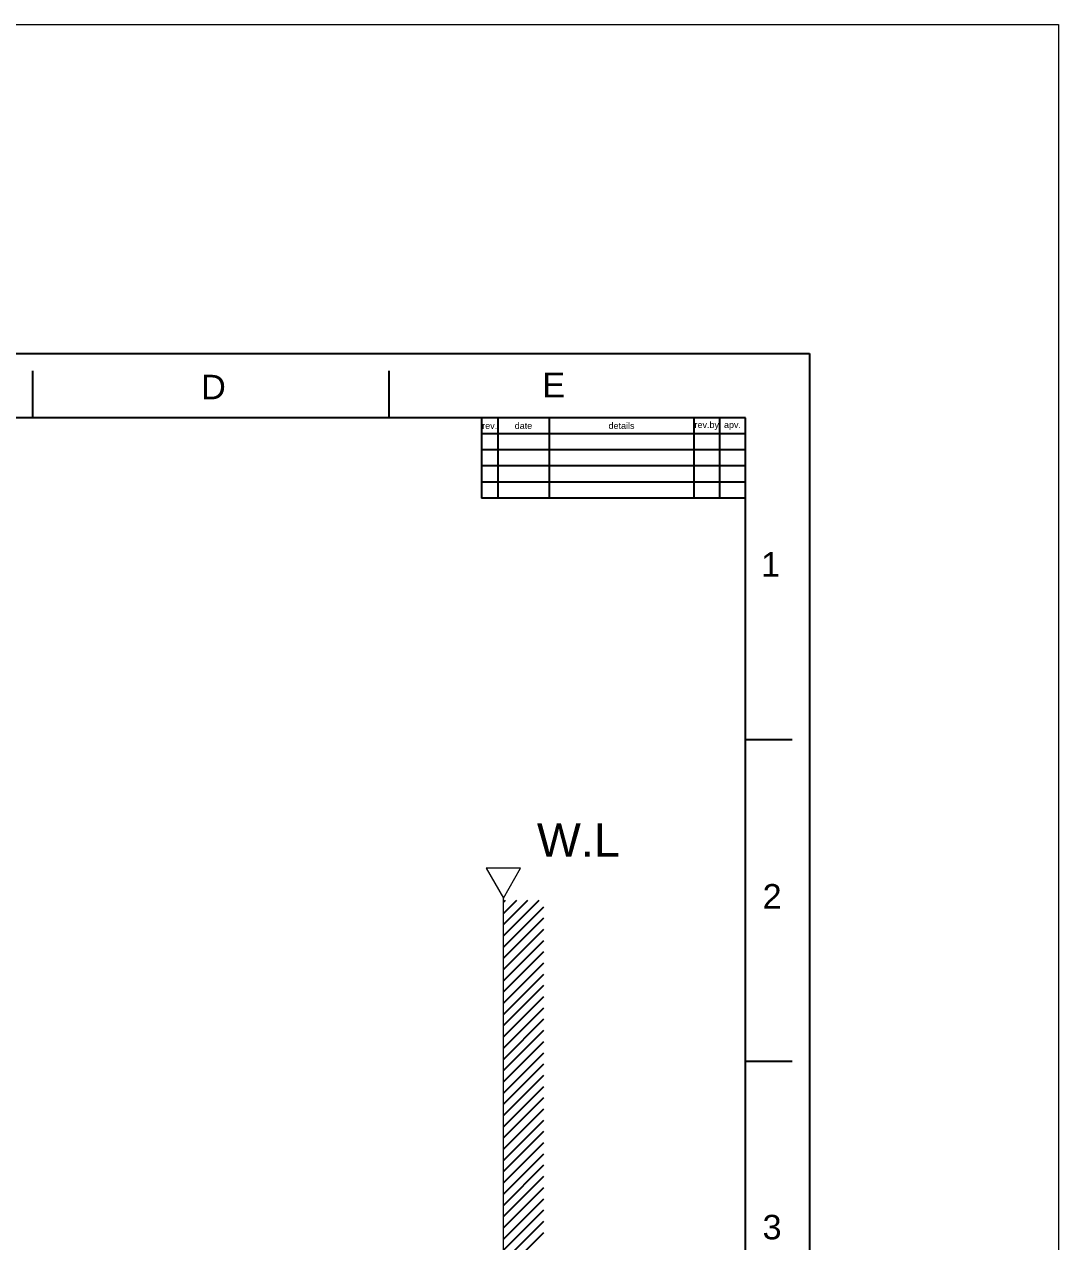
# Model space of a CAD drawing. Header units: millimetres. Extents: x 13495 to 14291, y -4366 to -3315.
# Drawn here: x 13969.5 to 14291.2, y -3693.4 to -3315 of the extents above; entities that cross this region are included whole.
import ezdxf

# ---------------------------------------------------------------- set-up
doc = ezdxf.new("R2010")
doc.units = ezdxf.units.MM
doc.header["$LTSCALE"] = 0.1
doc.layers.get('0').update_dxf_attribs({"lineweight": 15})
for name, color, linetype in [('FORM', 7, 'Continuous'), ('hatch', 2, 'Continuous'), ('TEXT', 2, 'Continuous')]:
    doc.layers.add(name, color=color, linetype=linetype)
doc.styles.get("Standard").update_dxf_attribs({"font": 'arial.ttf'})

msp = doc.modelspace()

# ---------------------------------------------------------------- linework, layer by layer
at = {"color": 7, "linetype": 'Continuous'}
msp.add_line((14118.498, -4042.27), (14118.492, -3586.623), dxfattribs=at)
for points in [[(13494.544, -3315), (14291.177, -3315), (14291.177, -4365.947), (13494.544, -4365.947)], [(14118.492, -3586.623), (14123.848, -3577.346), (14113.135, -3577.346)]]:
    msp.add_lwpolyline(points, close=True)
at = {"layer": 'FORM', "color": 7, "linetype": 'Continuous'}
for p, q in [((13619.747, -3417.298), (14213.747, -3417.298)), ((14213.747, -3417.298), (14213.747, -4257.298)), ((13972.147, -3437.298), (13972.147, -3422.762)), ((14082.947, -3437.298), (14082.947, -3422.762)), ((14193.747, -3437.298), (13639.747, -3437.298)), ((14193.747, -4237.298), (14193.747, -3437.298)), ((14193.747, -3537.298), (14208.283, -3537.298)), ((14193.747, -3637.298), (14208.283, -3637.298))]:
    msp.add_line(p, q, dxfattribs=at)
at = {"layer": 'FORM'}
for p, q in [((14111.747, -3437.298), (14111.747, -3462.298)), ((14116.747, -3437.298), (14116.747, -3462.298)), ((14132.747, -3437.298), (14132.747, -3462.298)), ((14177.747, -3437.298), (14177.747, -3462.298)), ((14185.747, -3437.298), (14185.747, -3462.298)), ((14193.747, -3442.298), (14111.747, -3442.298)), ((14193.747, -3447.298), (14111.747, -3447.298)), ((14193.747, -3452.298), (14111.747, -3452.298)), ((14193.747, -3457.298), (14111.747, -3457.298)), ((14193.747, -3462.298), (14111.747, -3462.298))]:
    msp.add_line(p, q, dxfattribs=at)
at = {"layer": 'hatch', "linetype": 'Continuous'}
for p, q in [((14118.492, -3587.889), (14119.146, -3587.234)), ((14118.492, -3591.38), (14122.638, -3587.234)), ((14118.492, -3594.871), (14126.129, -3587.234)), ((14118.492, -3598.363), (14129.62, -3587.234)), ((14118.492, -3601.854), (14131.039, -3589.307)), ((14118.492, -3605.345), (14131.039, -3592.798)), ((14118.492, -3608.837), (14131.039, -3596.289)), ((14118.492, -3612.328), (14131.039, -3599.781)), ((14118.492, -3615.82), (14131.039, -3603.272)), ((14118.492, -3619.311), (14131.039, -3606.764)), ((14118.492, -3622.802), (14131.039, -3610.255)), ((14118.492, -3626.294), (14131.039, -3613.746)), ((14118.492, -3629.785), (14131.039, -3617.238)), ((14118.492, -3633.277), (14131.039, -3620.729)), ((14118.492, -3636.768), (14131.039, -3624.22)), ((14118.492, -3640.259), (14131.039, -3627.712)), ((14118.492, -3643.751), (14131.039, -3631.203)), ((14118.492, -3647.242), (14131.039, -3634.695)), ((14118.492, -3650.733), (14131.039, -3638.186)), ((14118.492, -3654.225), (14131.039, -3641.677)), ((14118.492, -3657.716), (14131.039, -3645.169)), ((14118.492, -3661.208), (14131.039, -3648.66)), ((14118.492, -3664.699), (14131.039, -3652.152)), ((14118.492, -3668.19), (14131.039, -3655.643)), ((14118.492, -3671.682), (14131.039, -3659.134)), ((14118.492, -3675.173), (14131.039, -3662.626)), ((14118.492, -3678.664), (14131.039, -3666.117)), ((14118.492, -3682.156), (14131.039, -3669.608)), ((14118.492, -3685.647), (14131.039, -3673.1)), ((14118.492, -3689.139), (14131.039, -3676.591)), ((14118.492, -3692.63), (14131.039, -3680.083)), ((14118.492, -3696.121), (14131.039, -3683.574)), ((14118.492, -3699.613), (14131.039, -3687.065)), ((14118.492, -3703.104), (14131.039, -3690.557))]:
    msp.add_line(p, q, dxfattribs=at)

# ---------------------------------------------------------------- texts
at = {"layer": 'FORM', "char_height": 7.624, "attachment_point": 5}
for s, width, insert in [('D', 10, (14028.35, -3427.751)), ('E', 10, (14134.143, -3427.117)), ('1', 50, (14201.598, -3482.892)), ('2', 50, (14202.076, -3586.092)), ('3', 50, (14202.057, -3688.98))]:
    msp.add_mtext_dynamic_manual_height_columns(s, width=width, gutter_width=12.5, heights=[0], dxfattribs=dict(at, insert=insert))
at = {"layer": 'TEXT'}
for s, width, insert, char_height, attachment_point in [('rev.', 5, (14114.247, -3439.798), 2, 5), ('date', 16, (14124.747, -3439.798), 2, 5), ('details', 45, (14155.247, -3439.798), 2, 5), ('rev.by', 8, (14181.747, -3439.798), 2, 5), ('apv.', 8, (14189.747, -3439.798), 2, 5), ('W.L', 14.29581, (14128.934, -3563.397), 10.3676, 1)]:
    msp.add_mtext_dynamic_manual_height_columns(s, width=width, gutter_width=12.5, heights=[0], dxfattribs=dict(at, insert=insert, char_height=char_height, attachment_point=attachment_point))

doc.saveas('drawing.dxf')
